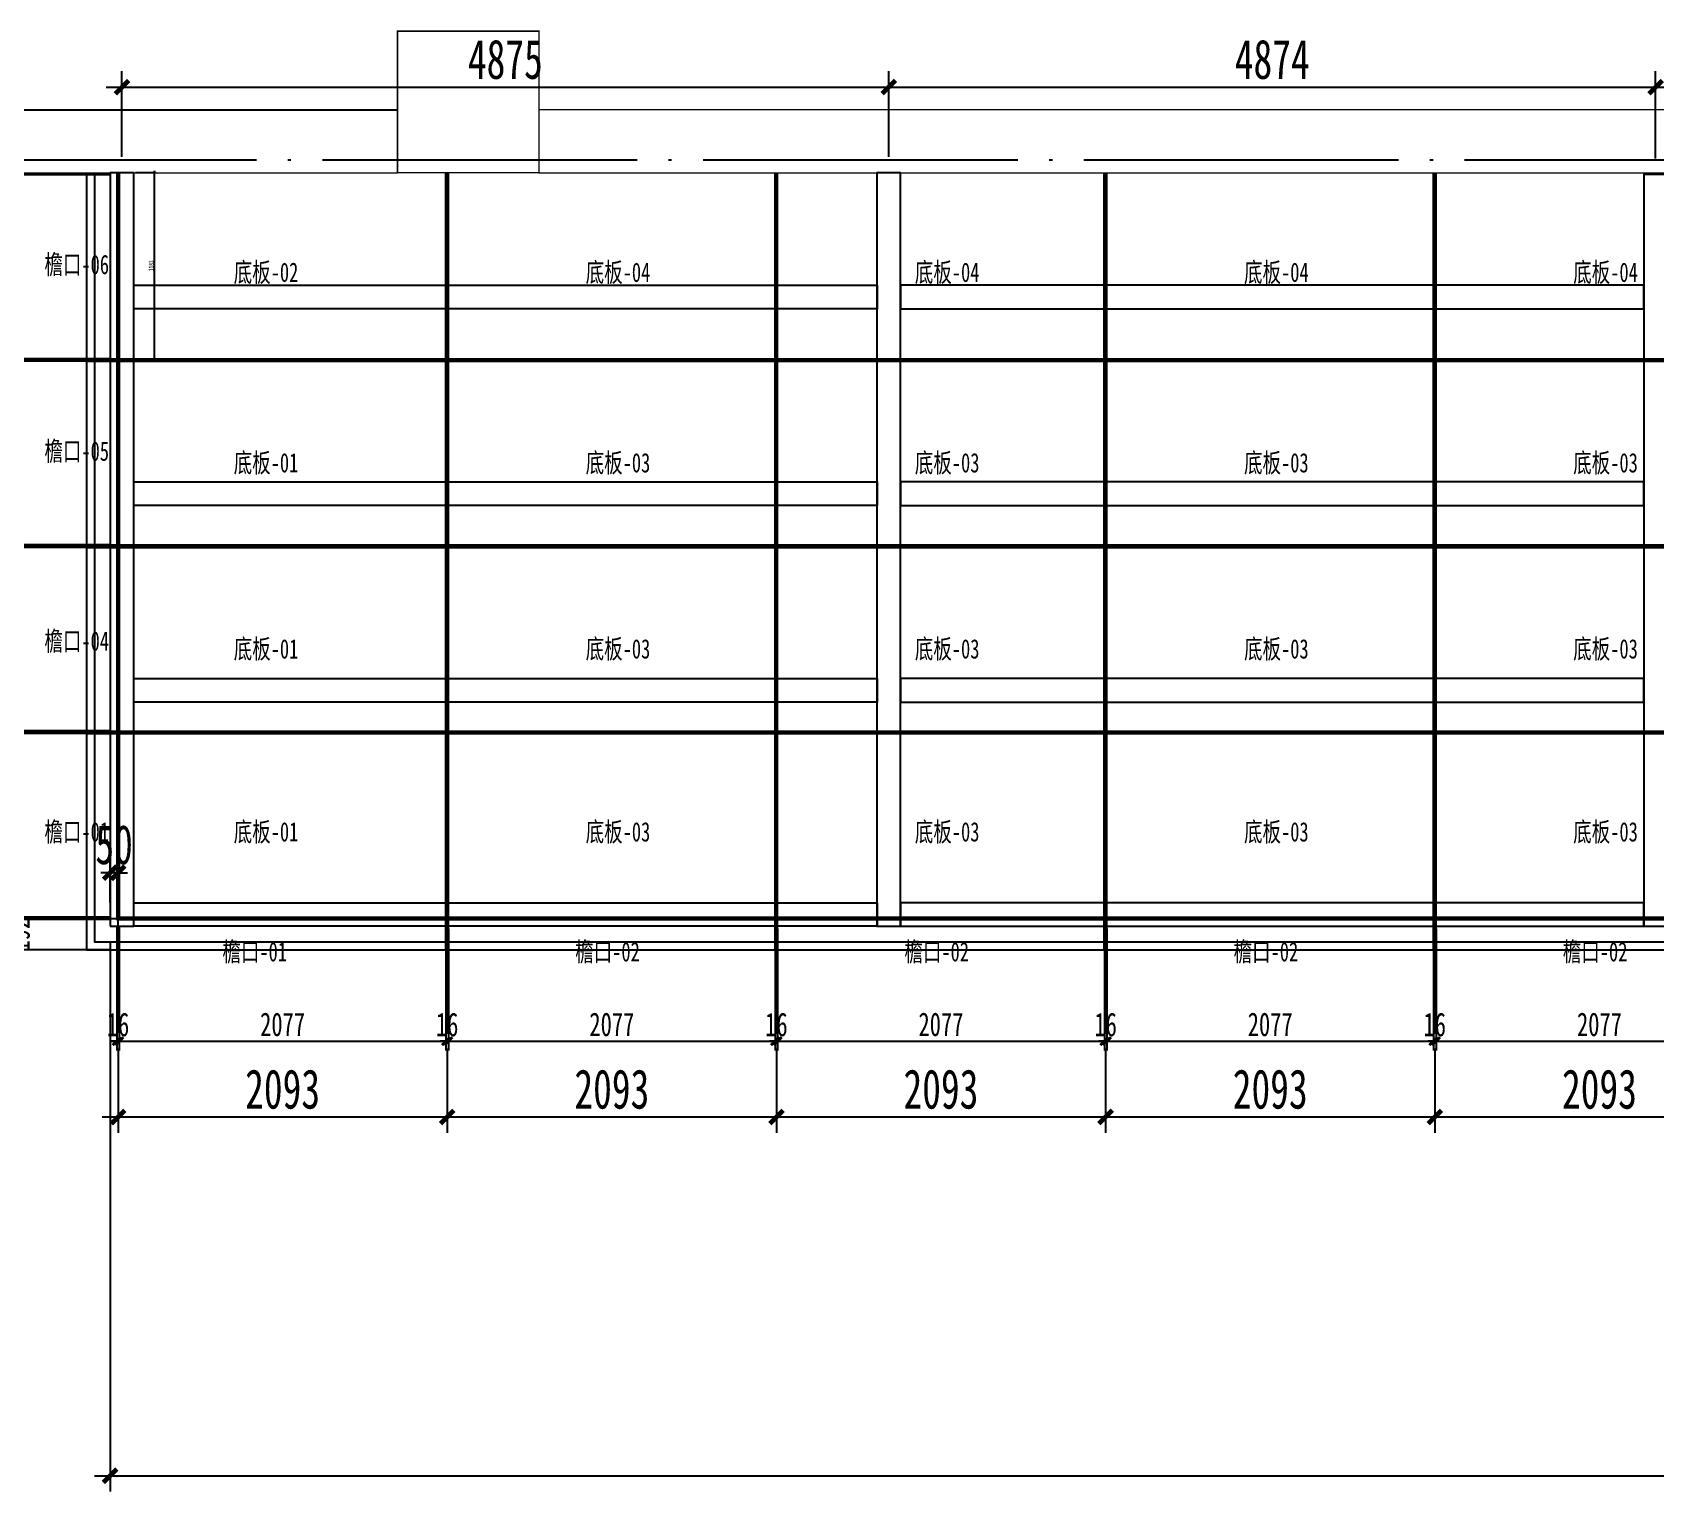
# Model space of a CAD drawing. Header units: millimetres. Extents: x 1519249 to 1604651, y -416196 to -347833.
# Drawn here: x 1528767 to 1539085, y -400094 to -390819 of the extents above; entities that cross this region are included whole.
import ezdxf

# ---------------------------------------------------------------- set-up
doc = ezdxf.new("R2010")
doc.units = ezdxf.units.MM
doc.header["$LTSCALE"] = 1000
doc.header["$MEASUREMENT"] = 0
doc.linetypes.add('DOTE', pattern=[2.42, 2, -0.2, 0.02, -0.2])
doc.layers.get('Defpoints').update_dxf_attribs({"color": 190})
for name, color, linetype in [('S-beam_con', 4, 'Continuous'), ('S-COLU', 50, 'Continuous'), ('S-grid', 14, 'DOTE')]:
    doc.layers.add(name, color=color, linetype=linetype)
doc.styles.add('MtXpl_', font='simhei.ttf')
doc.styles.add('黑体', font='simhei.ttf', dxfattribs={"width": 0.7})
doc.dimstyles.new('BZ-60', dxfattribs={"dimscale": 60, "dimtxt": 2.5, "dimasz": 0.6, "dimexe": 1, "dimexo": 1, "dimgap": 0.5, "dimtad": 1, "dimdec": 0, "dimdsep": 46, "dimtxsty": '黑体', "dimblk": 'ARCHTICK', "dimcen": 3, "dimdle": 1, "dimclrd": 1, "dimclre": 1, "dimclrt": 2, "dimadec": 1, "dimazin": 0, "dimtfac": 1, "dimtdec": 0, "dimtix": 1, "dimtmove": 2, "dimatfit": 3, "dimldrblk": 'DOTSMALL', "dimfxl": 0, "dimtolj": 1, "dimtzin": 0, "dimarcsym": 0})
doc.dimstyles.new('副本 BZ-6', dxfattribs={"dimscale": 12, "dimtxt": 2.5, "dimasz": 0.5, "dimexe": 1, "dimexo": 1, "dimgap": 0.5, "dimtad": 1, "dimdec": 0, "dimdsep": 46, "dimtxsty": '黑体', "dimblk": 'ARCHTICK', "dimcen": 3, "dimdle": 1, "dimclrd": 1, "dimclre": 1, "dimclrt": 2, "dimadec": 1, "dimazin": 0, "dimtfac": 1, "dimtdec": 0, "dimtix": 1, "dimtmove": 2, "dimatfit": 3, "dimldrblk": 'DOTSMALL', "dimfxl": 0, "dimtolj": 1, "dimtzin": 0, "dimarcsym": 0})
doc.dimstyles.new('副本 BZ-60', dxfattribs={"dimscale": 100, "dimtxt": 2.5, "dimasz": 0.6, "dimexe": 1, "dimexo": 1, "dimgap": 0.5, "dimtad": 1, "dimdec": 0, "dimdsep": 46, "dimtxsty": '黑体', "dimblk": 'ARCHTICK', "dimcen": 3, "dimdle": 1, "dimclrd": 1, "dimclre": 1, "dimclrt": 2, "dimadec": 1, "dimazin": 0, "dimtfac": 1, "dimtdec": 0, "dimtix": 1, "dimtmove": 2, "dimatfit": 3, "dimldrblk": 'DOTSMALL', "dimfxl": 0, "dimtolj": 1, "dimtzin": 0, "dimarcsym": 0})

# ---------------------------------------------------------------- blocks, each defined once
blk = doc.blocks.new('333444445')
at = {"color": 252, "true_color": 0x939598}
for points in [[(1455675, -363611), (1455825, -363611), (1455825, -358821), (1455675, -358821)], [(1460550, -363611), (1460700, -363611), (1460700, -358821), (1460550, -358821)], [(1465424, -363611), (1465574, -363611), (1465574, -358831), (1465424, -358831)], [(1460551, -359536), (1460551, -359686), (1455825, -359686), (1455825, -359536)], [(1460699, -359536), (1460699, -359686), (1465424, -359686), (1465424, -359536)], [(1460551, -360786), (1460551, -360936), (1455825, -360936), (1455825, -360786)], [(1460699, -360786), (1460699, -360936), (1465424, -360936), (1465424, -360786)], [(1460551, -362036), (1460551, -362186), (1455825, -362186), (1455825, -362036)], [(1460699, -362036), (1460699, -362186), (1465424, -362186), (1465424, -362036)], [(1460551, -363461), (1460551, -363611), (1455825, -363611), (1455825, -363461)], [(1460699, -363461), (1460699, -363611), (1465424, -363611), (1465424, -363461)]]:
    blk.add_lwpolyline(points, close=True, dxfattribs=at)
blk = doc.blocks.new('_ArchTick')
at = {"color": 0, "linetype": 'ByBlock', "const_width": 0.5}
blk.add_lwpolyline([(-0.71, -0.71), (0.71, 0.71)], dxfattribs=at)
blk = doc.blocks.new('*D42')
at = {"color": 1, "lineweight": -2, "transparency": 16777216}
for p, q in [((1529311, -397277), (1529311, -397813)), ((1531403, -397277), (1531403, -397813)), ((1529211, -397713), (1531503, -397713))]:
    blk.add_line(p, q, dxfattribs=at)
at = {"layer": 'Defpoints', "color": 0, "transparency": 16777216}
for p in [(1529311, -397177), (1531403, -397177), (1531403, -397713)]:
    blk.add_point(p, dxfattribs=at)
at = {"color": 1, "lineweight": -2, "transparency": 16777216, "xscale": 60, "yscale": 60, "zscale": 60, "rotation": 180}
blk.add_blockref('_ArchTick', (1529311, -397713), dxfattribs=at)
at = {"color": 1, "lineweight": -2, "transparency": 16777216, "xscale": 60, "yscale": 60, "zscale": 60}
blk.add_blockref('_ArchTick', (1531403, -397713), dxfattribs=at)
at = {"color": 2, "transparency": 16777216, "insert": (1530357, -397537), "char_height": 250, "attachment_point": 5, "style": '黑体'}
blk.add_mtext('\\A1;2093', dxfattribs=at)
blk = doc.blocks.new('_DotSmall')
at = {"color": 0, "linetype": 'ByBlock', "const_width": 0.5}
blk.add_lwpolyline([(-0.0625, 0, 1), (0.0625, 0, 1)], format="xyb", close=True, dxfattribs=at)
blk = doc.blocks.new('*D43')
at = {"color": 1, "lineweight": -2, "transparency": 16777216}
for p, q in [((1531403, -397277), (1531403, -397813)), ((1533496, -397277), (1533496, -397813)), ((1531303, -397713), (1533596, -397713))]:
    blk.add_line(p, q, dxfattribs=at)
at = {"layer": 'Defpoints', "color": 0, "transparency": 16777216}
for p in [(1531403, -397177), (1533496, -397177), (1533496, -397713)]:
    blk.add_point(p, dxfattribs=at)
at = {"color": 1, "lineweight": -2, "transparency": 16777216, "xscale": 60, "yscale": 60, "zscale": 60, "rotation": 180}
blk.add_blockref('_ArchTick', (1531403, -397713), dxfattribs=at)
at = {"color": 1, "lineweight": -2, "transparency": 16777216, "xscale": 60, "yscale": 60, "zscale": 60}
blk.add_blockref('_ArchTick', (1533496, -397713), dxfattribs=at)
at = {"color": 2, "transparency": 16777216, "insert": (1532450, -397537), "char_height": 250, "attachment_point": 5, "style": '黑体'}
blk.add_mtext('\\A1;2093', dxfattribs=at)
blk = doc.blocks.new('*D44')
at = {"color": 1, "lineweight": -2, "transparency": 16777216}
for p, q in [((1533496, -397277), (1533496, -397813)), ((1535589, -397277), (1535589, -397813)), ((1533396, -397713), (1535689, -397713))]:
    blk.add_line(p, q, dxfattribs=at)
at = {"layer": 'Defpoints', "color": 0, "transparency": 16777216}
for p in [(1533496, -397177), (1535589, -397177), (1535589, -397713)]:
    blk.add_point(p, dxfattribs=at)
at = {"color": 1, "lineweight": -2, "transparency": 16777216, "xscale": 60, "yscale": 60, "zscale": 60, "rotation": 180}
blk.add_blockref('_ArchTick', (1533496, -397713), dxfattribs=at)
at = {"color": 1, "lineweight": -2, "transparency": 16777216, "xscale": 60, "yscale": 60, "zscale": 60}
blk.add_blockref('_ArchTick', (1535589, -397713), dxfattribs=at)
at = {"color": 2, "transparency": 16777216, "insert": (1534542, -397537), "char_height": 250, "attachment_point": 5, "style": '黑体'}
blk.add_mtext('\\A1;2093', dxfattribs=at)
blk = doc.blocks.new('*D45')
at = {"color": 1, "lineweight": -2, "transparency": 16777216}
for p, q in [((1535589, -397277), (1535589, -397813)), ((1537681, -397277), (1537681, -397813)), ((1535489, -397713), (1537781, -397713))]:
    blk.add_line(p, q, dxfattribs=at)
at = {"layer": 'Defpoints', "color": 0, "transparency": 16777216}
for p in [(1535589, -397177), (1537681, -397177), (1537681, -397713)]:
    blk.add_point(p, dxfattribs=at)
at = {"color": 1, "lineweight": -2, "transparency": 16777216, "xscale": 60, "yscale": 60, "zscale": 60, "rotation": 180}
blk.add_blockref('_ArchTick', (1535589, -397713), dxfattribs=at)
at = {"color": 1, "lineweight": -2, "transparency": 16777216, "xscale": 60, "yscale": 60, "zscale": 60}
blk.add_blockref('_ArchTick', (1537681, -397713), dxfattribs=at)
at = {"color": 2, "transparency": 16777216, "insert": (1536635, -397537), "char_height": 250, "attachment_point": 5, "style": '黑体'}
blk.add_mtext('\\A1;2093', dxfattribs=at)
blk = doc.blocks.new('*D46')
at = {"color": 1, "lineweight": -2, "transparency": 16777216}
for p, q in [((1537681, -397277), (1537681, -397813)), ((1539774, -397277), (1539774, -397813)), ((1537581, -397713), (1539874, -397713))]:
    blk.add_line(p, q, dxfattribs=at)
at = {"layer": 'Defpoints', "color": 0, "transparency": 16777216}
for p in [(1537681, -397177), (1539774, -397177), (1539774, -397713)]:
    blk.add_point(p, dxfattribs=at)
at = {"color": 1, "lineweight": -2, "transparency": 16777216, "xscale": 60, "yscale": 60, "zscale": 60, "rotation": 180}
blk.add_blockref('_ArchTick', (1537681, -397713), dxfattribs=at)
at = {"color": 1, "lineweight": -2, "transparency": 16777216, "xscale": 60, "yscale": 60, "zscale": 60}
blk.add_blockref('_ArchTick', (1539774, -397713), dxfattribs=at)
at = {"color": 2, "transparency": 16777216, "insert": (1538728, -397537), "char_height": 250, "attachment_point": 5, "style": '黑体'}
blk.add_mtext('\\A1;2093', dxfattribs=at)
blk = doc.blocks.new('*D53')
at = {"color": 1, "lineweight": -2, "transparency": 16777216}
for p, q in [((1528568, -396502), (1528568, -395215)), ((1529259, -395275), (1528508, -395275)), ((1529259, -396442), (1528508, -396442))]:
    blk.add_line(p, q, dxfattribs=at)
at = {"layer": 'Defpoints', "color": 0, "transparency": 16777216}
for p in [(1528568, -395275), (1529319, -395275), (1529319, -396442)]:
    blk.add_point(p, dxfattribs=at)
at = {"color": 1, "lineweight": -2, "transparency": 16777216, "xscale": 36, "yscale": 36, "zscale": 36}
for p, rotation in [((1528568, -395275), 90), ((1528568, -396442), 270)]:
    blk.add_blockref('_ArchTick', p, dxfattribs=dict(at, rotation=rotation))
at = {"color": 2, "transparency": 16777216, "insert": (1528463, -395859), "char_height": 150, "attachment_point": 5, "rotation": 90, "style": '黑体'}
blk.add_mtext('\\A1;1167', dxfattribs=at)
blk = doc.blocks.new('*D54')
at = {"color": 1, "lineweight": -2, "transparency": 16777216}
for p, q in [((1529259, -395259), (1528508, -395259)), ((1528568, -395259), (1528568, -395223)), ((1528568, -395275), (1528568, -395259)), ((1529259, -395275), (1528508, -395275)), ((1528568, -395275), (1528568, -395311))]:
    blk.add_line(p, q, dxfattribs=at)
at = {"layer": 'Defpoints', "color": 0, "transparency": 16777216}
for p in [(1528568, -395259), (1529319, -395259), (1529319, -395275)]:
    blk.add_point(p, dxfattribs=at)
at = {"color": 1, "lineweight": -2, "transparency": 16777216, "xscale": 36, "yscale": 36, "zscale": 36}
for p, rotation in [((1528568, -395259), 270), ((1528568, -395275), 90)]:
    blk.add_blockref('_ArchTick', p, dxfattribs=dict(at, rotation=rotation))
at = {"color": 2, "transparency": 16777216, "insert": (1528463, -395267), "char_height": 150, "attachment_point": 5, "rotation": 90, "style": '黑体'}
blk.add_mtext('\\A1;16', dxfattribs=at)
blk = doc.blocks.new('*D55')
at = {"color": 1, "lineweight": -2, "transparency": 16777216}
for p, q in [((1529259, -394092), (1528508, -394092)), ((1528568, -395319), (1528568, -394032)), ((1529259, -395259), (1528508, -395259))]:
    blk.add_line(p, q, dxfattribs=at)
at = {"layer": 'Defpoints', "color": 0, "transparency": 16777216}
for p in [(1528568, -394092), (1529319, -394092), (1529319, -395259)]:
    blk.add_point(p, dxfattribs=at)
at = {"color": 1, "lineweight": -2, "transparency": 16777216, "xscale": 36, "yscale": 36, "zscale": 36}
for p, rotation in [((1528568, -394092), 90), ((1528568, -395259), 270)]:
    blk.add_blockref('_ArchTick', p, dxfattribs=dict(at, rotation=rotation))
at = {"color": 2, "transparency": 16777216, "insert": (1528463, -394676), "char_height": 150, "attachment_point": 5, "rotation": 90, "style": '黑体'}
blk.add_mtext('\\A1;1167', dxfattribs=at)
blk = doc.blocks.new('*D56')
at = {"color": 1, "lineweight": -2, "transparency": 16777216}
for p, q in [((1529259, -394076), (1528508, -394076)), ((1529259, -394092), (1528508, -394092)), ((1528568, -394076), (1528568, -394040)), ((1528568, -394092), (1528568, -394076)), ((1528568, -394092), (1528568, -394128))]:
    blk.add_line(p, q, dxfattribs=at)
at = {"layer": 'Defpoints', "color": 0, "transparency": 16777216}
for p in [(1528568, -394076), (1529319, -394076), (1529319, -394092)]:
    blk.add_point(p, dxfattribs=at)
at = {"color": 1, "lineweight": -2, "transparency": 16777216, "xscale": 36, "yscale": 36, "zscale": 36}
for p, rotation in [((1528568, -394076), 270), ((1528568, -394092), 90)]:
    blk.add_blockref('_ArchTick', p, dxfattribs=dict(at, rotation=rotation))
at = {"color": 2, "transparency": 16777216, "insert": (1528463, -394084), "char_height": 150, "attachment_point": 5, "rotation": 90, "style": '黑体'}
blk.add_mtext('\\A1;16', dxfattribs=at)
blk = doc.blocks.new('*D57')
at = {"color": 1, "lineweight": -2, "transparency": 16777216}
for p, q in [((1528568, -394136), (1528568, -392849)), ((1529259, -392909), (1528508, -392909)), ((1529259, -394076), (1528508, -394076))]:
    blk.add_line(p, q, dxfattribs=at)
at = {"layer": 'Defpoints', "color": 0, "transparency": 16777216}
for p in [(1528568, -392909), (1529319, -392909), (1529319, -394076)]:
    blk.add_point(p, dxfattribs=at)
at = {"color": 1, "lineweight": -2, "transparency": 16777216, "xscale": 36, "yscale": 36, "zscale": 36}
for p, rotation in [((1528568, -392909), 90), ((1528568, -394076), 270)]:
    blk.add_blockref('_ArchTick', p, dxfattribs=dict(at, rotation=rotation))
at = {"color": 2, "transparency": 16777216, "insert": (1528463, -393493), "char_height": 150, "attachment_point": 5, "rotation": 90, "style": '黑体'}
blk.add_mtext('\\A1;1167', dxfattribs=at)
blk = doc.blocks.new('*D58')
at = {"color": 1, "lineweight": -2, "transparency": 16777216}
for p, q in [((1528568, -392893), (1528568, -392857)), ((1529259, -392893), (1528508, -392893)), ((1529259, -392909), (1528508, -392909)), ((1528568, -392909), (1528568, -392893)), ((1528568, -392909), (1528568, -392945))]:
    blk.add_line(p, q, dxfattribs=at)
at = {"layer": 'Defpoints', "color": 0, "transparency": 16777216}
for p in [(1528568, -392893), (1529319, -392893), (1529319, -392909)]:
    blk.add_point(p, dxfattribs=at)
at = {"color": 1, "lineweight": -2, "transparency": 16777216, "xscale": 36, "yscale": 36, "zscale": 36}
for p, rotation in [((1528568, -392893), 270), ((1528568, -392909), 90)]:
    blk.add_blockref('_ArchTick', p, dxfattribs=dict(at, rotation=rotation))
at = {"color": 2, "transparency": 16777216, "insert": (1528463, -392901), "char_height": 150, "attachment_point": 5, "rotation": 90, "style": '黑体'}
blk.add_mtext('\\A1;16', dxfattribs=at)
blk = doc.blocks.new('*D608')
at = {"color": 1, "lineweight": -2, "transparency": 16777216}
for p, q in [((1529259, -391723), (1528508, -391723)), ((1528568, -392953), (1528568, -391663)), ((1529259, -392893), (1528508, -392893))]:
    blk.add_line(p, q, dxfattribs=at)
at = {"layer": 'Defpoints', "color": 0, "transparency": 16777216}
for p in [(1528568, -391723), (1529319, -391723), (1529319, -392893)]:
    blk.add_point(p, dxfattribs=at)
at = {"color": 1, "lineweight": -2, "transparency": 16777216, "xscale": 36, "yscale": 36, "zscale": 36}
for p, rotation in [((1528568, -391723), 90), ((1528568, -392893), 270)]:
    blk.add_blockref('_ArchTick', p, dxfattribs=dict(at, rotation=rotation))
at = {"color": 2, "transparency": 16777216, "insert": (1528462, -392308), "char_height": 150, "attachment_point": 5, "rotation": 90, "style": '黑体'}
blk.add_mtext('\\A1;1170', dxfattribs=at)
blk = doc.blocks.new('*D60')
at = {"color": 1, "lineweight": -2, "transparency": 16777216}
for p, q in [((1529259, -396442), (1528508, -396442)), ((1529259, -396458), (1528508, -396458)), ((1528568, -396442), (1528568, -396406)), ((1528568, -396442), (1528568, -396458)), ((1528568, -396458), (1528568, -396494))]:
    blk.add_line(p, q, dxfattribs=at)
at = {"layer": 'Defpoints', "color": 0, "transparency": 16777216}
for p in [(1528568, -396458), (1529319, -396442), (1529319, -396458)]:
    blk.add_point(p, dxfattribs=at)
at = {"color": 1, "lineweight": -2, "transparency": 16777216, "xscale": 36, "yscale": 36, "zscale": 36}
for p, rotation in [((1528568, -396442), 270), ((1528568, -396458), 90)]:
    blk.add_blockref('_ArchTick', p, dxfattribs=dict(at, rotation=rotation))
at = {"color": 2, "transparency": 16777216, "insert": (1528463, -396450), "char_height": 150, "attachment_point": 5, "rotation": 90, "style": '黑体'}
blk.add_mtext('\\A1;16', dxfattribs=at)
blk = doc.blocks.new('*D61')
at = {"color": 1, "lineweight": -2, "transparency": 16777216}
for p, q in [((1528568, -396398), (1528568, -396710)), ((1529259, -396458), (1528508, -396458)), ((1529259, -396650), (1528508, -396650))]:
    blk.add_line(p, q, dxfattribs=at)
at = {"layer": 'Defpoints', "color": 0, "transparency": 16777216}
for p in [(1529319, -396458), (1528568, -396650), (1529319, -396650)]:
    blk.add_point(p, dxfattribs=at)
at = {"color": 1, "lineweight": -2, "transparency": 16777216, "xscale": 36, "yscale": 36, "zscale": 36}
for p, rotation in [((1528568, -396458), 90), ((1528568, -396650), 270)]:
    blk.add_blockref('_ArchTick', p, dxfattribs=dict(at, rotation=rotation))
at = {"color": 2, "transparency": 16777216, "insert": (1528676, -396554), "char_height": 150, "attachment_point": 5, "rotation": 90, "style": '黑体'}
blk.add_mtext('\\A1;192', dxfattribs=at)
blk = doc.blocks.new('*D62')
at = {"color": 1, "lineweight": -2, "transparency": 16777216}
for p, q in [((1529303, -396502), (1529303, -397291)), ((1529319, -396502), (1529319, -397291)), ((1529303, -397231), (1529267, -397231)), ((1529319, -397231), (1529303, -397231)), ((1529319, -397231), (1529355, -397231))]:
    blk.add_line(p, q, dxfattribs=at)
at = {"layer": 'Defpoints', "color": 0, "transparency": 16777216}
for p in [(1529303, -396442), (1529319, -396442), (1529303, -397231)]:
    blk.add_point(p, dxfattribs=at)
at = {"color": 1, "lineweight": -2, "transparency": 16777216, "xscale": 36, "yscale": 36, "zscale": 36}
blk.add_blockref('_ArchTick', (1529303, -397231), dxfattribs=at)
at = {"color": 1, "lineweight": -2, "transparency": 16777216, "xscale": 36, "yscale": 36, "zscale": 36, "rotation": 180}
blk.add_blockref('_ArchTick', (1529319, -397231), dxfattribs=at)
at = {"color": 2, "transparency": 16777216, "insert": (1529311, -397126), "char_height": 150, "attachment_point": 5, "style": '黑体'}
blk.add_mtext('\\A1;16', dxfattribs=at)
blk = doc.blocks.new('*D63')
at = {"color": 1, "lineweight": -2, "transparency": 16777216}
for p, q in [((1529319, -396518), (1529319, -397291)), ((1531395, -396518), (1531395, -397291)), ((1529259, -397231), (1531455, -397231))]:
    blk.add_line(p, q, dxfattribs=at)
at = {"layer": 'Defpoints', "color": 0, "transparency": 16777216}
for p in [(1529319, -396458), (1531395, -396458), (1531395, -397231)]:
    blk.add_point(p, dxfattribs=at)
at = {"color": 1, "lineweight": -2, "transparency": 16777216, "xscale": 36, "yscale": 36, "zscale": 36, "rotation": 180}
blk.add_blockref('_ArchTick', (1529319, -397231), dxfattribs=at)
at = {"color": 1, "lineweight": -2, "transparency": 16777216, "xscale": 36, "yscale": 36, "zscale": 36}
blk.add_blockref('_ArchTick', (1531395, -397231), dxfattribs=at)
at = {"color": 2, "transparency": 16777216, "insert": (1530357, -397125), "char_height": 150, "attachment_point": 5, "style": '黑体'}
blk.add_mtext('\\A1;2077', dxfattribs=at)
blk = doc.blocks.new('*D64')
at = {"color": 1, "lineweight": -2, "transparency": 16777216}
for p, q in [((1531395, -396518), (1531395, -397291)), ((1531411, -396518), (1531411, -397291)), ((1531395, -397231), (1531359, -397231)), ((1531395, -397231), (1531411, -397231)), ((1531411, -397231), (1531447, -397231))]:
    blk.add_line(p, q, dxfattribs=at)
at = {"layer": 'Defpoints', "color": 0, "transparency": 16777216}
for p in [(1531395, -396458), (1531411, -396458), (1531411, -397231)]:
    blk.add_point(p, dxfattribs=at)
at = {"color": 1, "lineweight": -2, "transparency": 16777216, "xscale": 36, "yscale": 36, "zscale": 36}
blk.add_blockref('_ArchTick', (1531395, -397231), dxfattribs=at)
at = {"color": 1, "lineweight": -2, "transparency": 16777216, "xscale": 36, "yscale": 36, "zscale": 36, "rotation": 180}
blk.add_blockref('_ArchTick', (1531411, -397231), dxfattribs=at)
at = {"color": 2, "transparency": 16777216, "insert": (1531403, -397126), "char_height": 150, "attachment_point": 5, "style": '黑体'}
blk.add_mtext('\\A1;16', dxfattribs=at)
blk = doc.blocks.new('*D65')
at = {"color": 1, "lineweight": -2, "transparency": 16777216}
for p, q in [((1531411, -396518), (1531411, -397291)), ((1533488, -396518), (1533488, -397291)), ((1531351, -397231), (1533548, -397231))]:
    blk.add_line(p, q, dxfattribs=at)
at = {"layer": 'Defpoints', "color": 0, "transparency": 16777216}
for p in [(1531411, -396458), (1533488, -396458), (1533488, -397231)]:
    blk.add_point(p, dxfattribs=at)
at = {"color": 1, "lineweight": -2, "transparency": 16777216, "xscale": 36, "yscale": 36, "zscale": 36, "rotation": 180}
blk.add_blockref('_ArchTick', (1531411, -397231), dxfattribs=at)
at = {"color": 1, "lineweight": -2, "transparency": 16777216, "xscale": 36, "yscale": 36, "zscale": 36}
blk.add_blockref('_ArchTick', (1533488, -397231), dxfattribs=at)
at = {"color": 2, "transparency": 16777216, "insert": (1532450, -397125), "char_height": 150, "attachment_point": 5, "style": '黑体'}
blk.add_mtext('\\A1;2077', dxfattribs=at)
blk = doc.blocks.new('*D66')
at = {"color": 1, "lineweight": -2, "transparency": 16777216}
for p, q in [((1533488, -396518), (1533488, -397291)), ((1533504, -396518), (1533504, -397291)), ((1533488, -397231), (1533452, -397231)), ((1533488, -397231), (1533504, -397231)), ((1533504, -397231), (1533540, -397231))]:
    blk.add_line(p, q, dxfattribs=at)
at = {"layer": 'Defpoints', "color": 0, "transparency": 16777216}
for p in [(1533488, -396458), (1533504, -396458), (1533504, -397231)]:
    blk.add_point(p, dxfattribs=at)
at = {"color": 1, "lineweight": -2, "transparency": 16777216, "xscale": 36, "yscale": 36, "zscale": 36}
blk.add_blockref('_ArchTick', (1533488, -397231), dxfattribs=at)
at = {"color": 1, "lineweight": -2, "transparency": 16777216, "xscale": 36, "yscale": 36, "zscale": 36, "rotation": 180}
blk.add_blockref('_ArchTick', (1533504, -397231), dxfattribs=at)
at = {"color": 2, "transparency": 16777216, "insert": (1533496, -397126), "char_height": 150, "attachment_point": 5, "style": '黑体'}
blk.add_mtext('\\A1;16', dxfattribs=at)
blk = doc.blocks.new('*D67')
at = {"color": 1, "lineweight": -2, "transparency": 16777216}
for p, q in [((1533504, -396518), (1533504, -397291)), ((1535581, -396518), (1535581, -397291)), ((1533444, -397231), (1535641, -397231))]:
    blk.add_line(p, q, dxfattribs=at)
at = {"layer": 'Defpoints', "color": 0, "transparency": 16777216}
for p in [(1533504, -396458), (1535581, -396458), (1535581, -397231)]:
    blk.add_point(p, dxfattribs=at)
at = {"color": 1, "lineweight": -2, "transparency": 16777216, "xscale": 36, "yscale": 36, "zscale": 36, "rotation": 180}
blk.add_blockref('_ArchTick', (1533504, -397231), dxfattribs=at)
at = {"color": 1, "lineweight": -2, "transparency": 16777216, "xscale": 36, "yscale": 36, "zscale": 36}
blk.add_blockref('_ArchTick', (1535581, -397231), dxfattribs=at)
at = {"color": 2, "transparency": 16777216, "insert": (1534542, -397125), "char_height": 150, "attachment_point": 5, "style": '黑体'}
blk.add_mtext('\\A1;2077', dxfattribs=at)
blk = doc.blocks.new('*D68')
at = {"color": 1, "lineweight": -2, "transparency": 16777216}
for p, q in [((1535581, -396518), (1535581, -397291)), ((1535597, -396518), (1535597, -397291)), ((1535581, -397231), (1535545, -397231)), ((1535581, -397231), (1535597, -397231)), ((1535597, -397231), (1535633, -397231))]:
    blk.add_line(p, q, dxfattribs=at)
at = {"layer": 'Defpoints', "color": 0, "transparency": 16777216}
for p in [(1535581, -396458), (1535597, -396458), (1535597, -397231)]:
    blk.add_point(p, dxfattribs=at)
at = {"color": 1, "lineweight": -2, "transparency": 16777216, "xscale": 36, "yscale": 36, "zscale": 36}
blk.add_blockref('_ArchTick', (1535581, -397231), dxfattribs=at)
at = {"color": 1, "lineweight": -2, "transparency": 16777216, "xscale": 36, "yscale": 36, "zscale": 36, "rotation": 180}
blk.add_blockref('_ArchTick', (1535597, -397231), dxfattribs=at)
at = {"color": 2, "transparency": 16777216, "insert": (1535589, -397126), "char_height": 150, "attachment_point": 5, "style": '黑体'}
blk.add_mtext('\\A1;16', dxfattribs=at)
blk = doc.blocks.new('*D69')
at = {"color": 1, "lineweight": -2, "transparency": 16777216}
for p, q in [((1535597, -396518), (1535597, -397291)), ((1537673, -396518), (1537673, -397291)), ((1535537, -397231), (1537733, -397231))]:
    blk.add_line(p, q, dxfattribs=at)
at = {"layer": 'Defpoints', "color": 0, "transparency": 16777216}
for p in [(1535597, -396458), (1537673, -396458), (1537673, -397231)]:
    blk.add_point(p, dxfattribs=at)
at = {"color": 1, "lineweight": -2, "transparency": 16777216, "xscale": 36, "yscale": 36, "zscale": 36, "rotation": 180}
blk.add_blockref('_ArchTick', (1535597, -397231), dxfattribs=at)
at = {"color": 1, "lineweight": -2, "transparency": 16777216, "xscale": 36, "yscale": 36, "zscale": 36}
blk.add_blockref('_ArchTick', (1537673, -397231), dxfattribs=at)
at = {"color": 2, "transparency": 16777216, "insert": (1536635, -397125), "char_height": 150, "attachment_point": 5, "style": '黑体'}
blk.add_mtext('\\A1;2077', dxfattribs=at)
blk = doc.blocks.new('*D70')
at = {"color": 1, "lineweight": -2, "transparency": 16777216}
for p, q in [((1537673, -396518), (1537673, -397291)), ((1537689, -396518), (1537689, -397291)), ((1537673, -397231), (1537637, -397231)), ((1537673, -397231), (1537689, -397231)), ((1537689, -397231), (1537725, -397231))]:
    blk.add_line(p, q, dxfattribs=at)
at = {"layer": 'Defpoints', "color": 0, "transparency": 16777216}
for p in [(1537673, -396458), (1537689, -396458), (1537689, -397231)]:
    blk.add_point(p, dxfattribs=at)
at = {"color": 1, "lineweight": -2, "transparency": 16777216, "xscale": 36, "yscale": 36, "zscale": 36}
blk.add_blockref('_ArchTick', (1537673, -397231), dxfattribs=at)
at = {"color": 1, "lineweight": -2, "transparency": 16777216, "xscale": 36, "yscale": 36, "zscale": 36, "rotation": 180}
blk.add_blockref('_ArchTick', (1537689, -397231), dxfattribs=at)
at = {"color": 2, "transparency": 16777216, "insert": (1537681, -397126), "char_height": 150, "attachment_point": 5, "style": '黑体'}
blk.add_mtext('\\A1;16', dxfattribs=at)
blk = doc.blocks.new('*D71')
at = {"color": 1, "lineweight": -2, "transparency": 16777216}
for p, q in [((1537689, -396518), (1537689, -397291)), ((1539766, -396518), (1539766, -397291)), ((1537629, -397231), (1539826, -397231))]:
    blk.add_line(p, q, dxfattribs=at)
at = {"layer": 'Defpoints', "color": 0, "transparency": 16777216}
for p in [(1537689, -396458), (1539766, -396458), (1539766, -397231)]:
    blk.add_point(p, dxfattribs=at)
at = {"color": 1, "lineweight": -2, "transparency": 16777216, "xscale": 36, "yscale": 36, "zscale": 36, "rotation": 180}
blk.add_blockref('_ArchTick', (1537689, -397231), dxfattribs=at)
at = {"color": 1, "lineweight": -2, "transparency": 16777216, "xscale": 36, "yscale": 36, "zscale": 36}
blk.add_blockref('_ArchTick', (1539766, -397231), dxfattribs=at)
at = {"color": 2, "transparency": 16777216, "insert": (1538728, -397125), "char_height": 150, "attachment_point": 5, "style": '黑体'}
blk.add_mtext('\\A1;2077', dxfattribs=at)
blk = doc.blocks.new('*D96')
at = {"color": 1, "lineweight": -2, "transparency": 16777216}
for p, q in [((1529336, -391610), (1529336, -391066)), ((1534211, -391610), (1534211, -391066)), ((1529236, -391166), (1534311, -391166))]:
    blk.add_line(p, q, dxfattribs=at)
at = {"layer": 'Defpoints', "color": 0, "transparency": 16777216}
for p in [(1534211, -391166), (1529336, -391710), (1534211, -391710)]:
    blk.add_point(p, dxfattribs=at)
at = {"color": 1, "lineweight": -2, "transparency": 16777216, "xscale": 60, "yscale": 60, "zscale": 60, "rotation": 180}
blk.add_blockref('_ArchTick', (1529336, -391166), dxfattribs=at)
at = {"color": 1, "lineweight": -2, "transparency": 16777216, "xscale": 60, "yscale": 60, "zscale": 60}
blk.add_blockref('_ArchTick', (1534211, -391166), dxfattribs=at)
at = {"color": 2, "transparency": 16777216, "insert": (1531773, -390991), "char_height": 250, "attachment_point": 5, "style": '黑体'}
blk.add_mtext('\\A1;4875', dxfattribs=at)
blk = doc.blocks.new('*D97')
at = {"color": 1, "lineweight": -2, "transparency": 16777216}
for p, q in [((1534211, -391610), (1534211, -391066)), ((1539085, -391621), (1539085, -391066)), ((1534111, -391166), (1539185, -391166))]:
    blk.add_line(p, q, dxfattribs=at)
at = {"layer": 'Defpoints', "color": 0, "transparency": 16777216}
for p in [(1539085, -391166), (1534211, -391710), (1539085, -391721)]:
    blk.add_point(p, dxfattribs=at)
at = {"color": 1, "lineweight": -2, "transparency": 16777216, "xscale": 60, "yscale": 60, "zscale": 60, "rotation": 180}
blk.add_blockref('_ArchTick', (1534211, -391166), dxfattribs=at)
at = {"color": 1, "lineweight": -2, "transparency": 16777216, "xscale": 60, "yscale": 60, "zscale": 60}
blk.add_blockref('_ArchTick', (1539085, -391166), dxfattribs=at)
at = {"color": 2, "transparency": 16777216, "insert": (1536648, -390991), "char_height": 250, "attachment_point": 5, "style": '黑体'}
blk.add_mtext('\\A1;4874', dxfattribs=at)
blk = doc.blocks.new('*D98')
at = {"color": 1, "lineweight": -2, "transparency": 16777216}
for p, q in [((1539085, -391621), (1539085, -391066)), ((1543959, -391610), (1543959, -391066)), ((1538985, -391166), (1544059, -391166))]:
    blk.add_line(p, q, dxfattribs=at)
at = {"layer": 'Defpoints', "color": 0, "transparency": 16777216}
for p in [(1543959, -391166), (1539085, -391721), (1543959, -391710)]:
    blk.add_point(p, dxfattribs=at)
at = {"color": 1, "lineweight": -2, "transparency": 16777216, "xscale": 60, "yscale": 60, "zscale": 60, "rotation": 180}
blk.add_blockref('_ArchTick', (1539085, -391166), dxfattribs=at)
at = {"color": 1, "lineweight": -2, "transparency": 16777216, "xscale": 60, "yscale": 60, "zscale": 60}
blk.add_blockref('_ArchTick', (1543959, -391166), dxfattribs=at)
at = {"color": 2, "transparency": 16777216, "insert": (1541522, -390991), "char_height": 250, "attachment_point": 5, "style": '黑体'}
blk.add_mtext('\\A1;4875', dxfattribs=at)
blk = doc.blocks.new('*D103')
at = {"color": 1, "lineweight": -2, "transparency": 16777216}
for p, q in [((1529261, -396350), (1529261, -396060)), ((1529311, -396350), (1529311, -396060)), ((1529261, -396160), (1529201, -396160)), ((1529311, -396160), (1529261, -396160)), ((1529311, -396160), (1529371, -396160))]:
    blk.add_line(p, q, dxfattribs=at)
at = {"layer": 'Defpoints', "color": 0, "transparency": 16777216}
for p in [(1529261, -396160), (1529261, -396450), (1529311, -396450)]:
    blk.add_point(p, dxfattribs=at)
at = {"color": 1, "lineweight": -2, "transparency": 16777216, "xscale": 60, "yscale": 60, "zscale": 60}
blk.add_blockref('_ArchTick', (1529261, -396160), dxfattribs=at)
at = {"color": 1, "lineweight": -2, "transparency": 16777216, "xscale": 60, "yscale": 60, "zscale": 60, "rotation": 180}
blk.add_blockref('_ArchTick', (1529311, -396160), dxfattribs=at)
at = {"color": 2, "transparency": 16777216, "insert": (1529286, -395983), "char_height": 250, "attachment_point": 5, "style": '黑体'}
blk.add_mtext('\\A1;50', dxfattribs=at)
blk = doc.blocks.new('*D171')
at = {"color": 1, "lineweight": -2, "transparency": 16777216}
for p, q in [((1529261, -396600), (1529261, -400094)), ((1558658, -396600), (1558658, -400094)), ((1529161, -399994), (1558758, -399994))]:
    blk.add_line(p, q, dxfattribs=at)
at = {"layer": 'Defpoints', "color": 0, "transparency": 16777216}
for p in [(1529261, -396500), (1558658, -396500), (1558658, -399994)]:
    blk.add_point(p, dxfattribs=at)
at = {"color": 1, "lineweight": -2, "transparency": 16777216, "xscale": 60, "yscale": 60, "zscale": 60, "rotation": 180}
blk.add_blockref('_ArchTick', (1529261, -399994), dxfattribs=at)
at = {"color": 1, "lineweight": -2, "transparency": 16777216, "xscale": 60, "yscale": 60, "zscale": 60}
blk.add_blockref('_ArchTick', (1558658, -399994), dxfattribs=at)
at = {"color": 2, "transparency": 16777216, "insert": (1543959, -399819), "char_height": 250, "attachment_point": 5, "style": '黑体'}
blk.add_mtext('\\A1;29397', dxfattribs=at)
blk = doc.blocks.new('*D489')
at = {"color": 1, "lineweight": -2, "transparency": 16777216}
for p, q in [((1527844, -395263), (1527844, -396662)), ((1529099, -395275), (1527832, -395275)), ((1529099, -396650), (1527832, -396650))]:
    blk.add_line(p, q, dxfattribs=at)
at = {"layer": 'Defpoints', "color": 0, "transparency": 16777216}
for p in [(1529111, -395275), (1527844, -396650), (1529111, -396650)]:
    blk.add_point(p, dxfattribs=at)
at = {"color": 1, "lineweight": -2, "transparency": 16777216, "xscale": 6, "yscale": 6, "zscale": 6}
for p, rotation in [((1527844, -395275), 90), ((1527844, -396650), 270)]:
    blk.add_blockref('_ArchTick', p, dxfattribs=dict(at, rotation=rotation))
at = {"color": 2, "transparency": 16777216, "insert": (1527823, -395963), "char_height": 30, "attachment_point": 5, "rotation": 90, "style": '黑体'}
blk.add_mtext('\\A1;1375', dxfattribs=at)
blk = doc.blocks.new('*D540')
at = {"color": 1, "lineweight": -2, "transparency": 16777216}
for p, q in [((1529423, -391710), (1529554, -391710)), ((1529542, -392905), (1529542, -391698)), ((1529423, -392893), (1529554, -392893))]:
    blk.add_line(p, q, dxfattribs=at)
at = {"layer": 'Defpoints', "color": 0, "transparency": 16777216}
for p in [(1529411, -391710), (1529542, -391710), (1529411, -392893)]:
    blk.add_point(p, dxfattribs=at)
at = {"color": 1, "lineweight": -2, "transparency": 16777216, "xscale": 6, "yscale": 6, "zscale": 6}
for p, rotation in [((1529542, -391710), 90), ((1529542, -392893), 270)]:
    blk.add_blockref('_ArchTick', p, dxfattribs=dict(at, rotation=rotation))
at = {"color": 2, "transparency": 16777216, "insert": (1529521, -392302), "char_height": 30, "attachment_point": 5, "rotation": 90, "style": '黑体'}
blk.add_mtext('\\A1;1183', dxfattribs=at)

msp = doc.modelspace()

# ---------------------------------------------------------------- linework, layer by layer
at = {"color": 6}
for p, q in [((1529310.7, -391710.4), (1529310.7, -397177.1)), ((1527927, -392901.4), (1559332.8, -392901.4)), ((1527927, -394084.4), (1559332.8, -394084.4)), ((1527927, -395267.4), (1559332.8, -395267.4)), ((1527927, -396450.4), (1559332.8, -396450.4))]:
    msp.add_line(p, q, dxfattribs=at)
msp.add_line((1531395.4, -392927.4), (1531395.4, -392727.4))
at = {"color": 3}
for p, q in [((1529110.7, -392893.4), (1558807.6, -392893.4)), ((1529110.7, -392909.4), (1558807.6, -392909.4)), ((1529110.7, -394076.4), (1558807.6, -394076.4)), ((1529110.7, -394092.4), (1558807.6, -394092.4)), ((1529110.7, -395259.4), (1558807.6, -395259.4)), ((1529110.7, -395275.4), (1558807.6, -395275.4))]:
    msp.add_line(p, q, dxfattribs=at)
for points in [[(1529110.7, -391710.4), (1529110.7, -396650.4), (1558807.6, -396650.4), (1558807.6, -391710.4)], [(1529302.7, -391710.4), (1529302.7, -396458.4), (1558615.6, -396458.4), (1558615.6, -391710.4)], [(1529318.7, -391710.4), (1529318.7, -396442.4), (1558599.6, -396442.4), (1558599.6, -391710.4)], [(1531395.4, -396650.4), (1531395.4, -391710.4)], [(1531411.4, -396650.4), (1531411.4, -391710.4)], [(1533488, -396650.4), (1533488, -391710.4)], [(1533504, -396650.4), (1533504, -391710.4)], [(1535580.6, -396650.4), (1535580.6, -391710.4)], [(1535596.6, -396650.4), (1535596.6, -391710.4)], [(1537673.3, -396650.4), (1537673.3, -391710.4)], [(1537689.3, -396650.4), (1537689.3, -391710.4)]]:
    msp.add_lwpolyline(points, dxfattribs=at)
at = {"color": 114, "true_color": 0x139b48}
msp.add_lwpolyline([(1529160.7, -391710.4), (1529160.7, -396600.4), (1558757.6, -396600.4), (1558757.6, -391710.4)], dxfattribs=at)
at = {"color": 6}
for points in [[(1531403.4, -397177.1), (1531403.4, -391710.4)], [(1533496, -397177.1), (1533496, -391710.4)], [(1535588.6, -397177.1), (1535588.6, -391710.4)], [(1537681.3, -397177.1), (1537681.3, -391710.4)]]:
    msp.add_lwpolyline(points, dxfattribs=at)
for p in [(1531403.4, -397177.1), (1533496, -397177.1), (1535588.6, -397177.1), (1537681.3, -397177.1)]:
    msp.add_point(p)
at = {"layer": 'S-beam_con'}
msp.add_line((1527186.3, -391310.4), (1531086.8, -391310.4), dxfattribs=at)
at = {"layer": 'S-beam_con', "lineweight": 18}
for p, q in [((1541536.8, -391310.4), (1531986.8, -391310.4)), ((1524956.8, -391710.4), (1531086.8, -391710.4)), ((1531986.8, -391710.4), (1541536.8, -391710.4))]:
    msp.add_line(p, q, dxfattribs=at)
at = {"layer": 'S-COLU', "lineweight": 35, "const_width": 10}
msp.add_lwpolyline([(1531086.8, -390810.4), (1531086.8, -391710.4), (1531986.8, -391710.4), (1531986.8, -390810.4)], close=True, dxfattribs=at)
at = {"layer": 'S-grid'}
msp.add_line((1566490.1, -391630.4), (1522036.8, -391630.4), dxfattribs=at)

# ---------------------------------------------------------------- block references
msp.add_blockref('333444445', (73585.3, -32889.8))

# ---------------------------------------------------------------- texts
at = {"color": 7, "style": 'MtXpl_', "width": 0.7}
for s, p in [('檐口-06', (1528842.8, -392355.3)), ('底板-04', (1532283.4, -392404.7)), ('底板-04', (1534376, -392404.7)), ('底板-04', (1536468.6, -392404.7)), ('底板-04', (1538561.3, -392404.7))]:
    msp.add_text(s, height=123.08, dxfattribs=at).set_placement(p)
at = {"color": 4, "style": 'MtXpl_', "width": 0.7}
for s, p in [('底板-02', (1530046.1, -392404.7)), ('檐口-05', (1528842.8, -393541.9))]:
    msp.add_text(s, height=123.08, dxfattribs=at).set_placement(p)
at = {"color": 6, "style": 'MtXpl_', "width": 0.7}
for p in [(1530046.1, -393615.7), (1530046.1, -394798.7), (1530046.1, -395961.7)]:
    msp.add_text('底板-01', height=123.08, dxfattribs=at).set_placement(p)
at = {"color": 1, "style": 'MtXpl_', "width": 0.7}
for p in [(1532283.4, -393615.7), (1534376, -393615.7), (1536468.6, -393615.7), (1538561.3, -393615.7), (1532283.4, -394798.7), (1534376, -394798.7), (1536468.6, -394798.7), (1538561.3, -394798.7), (1532283.4, -395961.7), (1534376, -395961.7), (1536468.6, -395961.7), (1538561.3, -395961.7)]:
    msp.add_text('底板-03', height=123.08, dxfattribs=at).set_placement(p)
at = {"color": 30, "true_color": 0xf26722, "style": 'MtXpl_', "width": 0.7}
msp.add_text('檐口-04', height=123.08, dxfattribs=at).set_placement((1528842.8, -394749.3))
at = {"color": 5, "style": 'MtXpl_', "width": 0.7}
for p in [(1528842.8, -395961.7), (1529974.1, -396724)]:
    msp.add_text('檐口-01', height=123.08, dxfattribs=at).set_placement(p)
at = {"color": 8, "style": 'MtXpl_', "width": 0.7}
for p in [(1532216.9, -396724), (1534309.5, -396724), (1536402.2, -396724), (1538494.8, -396724)]:
    msp.add_text('檐口-02', height=123.08, dxfattribs=at).set_placement(p)

# ---------------------------------------------------------------- dimensions: what is measured, and where the dimension line sits
for p1, p2, distance, dimstyle, picture, middle in [((1529335.7, -391710.4), (1534210.6, -391710.4), 543.9, '副本 BZ-60', '*D96', (1531773.2, -390991.5)), ((1529318.7, -396442.4), (1529318.7, -395275.4), 751.1, 'BZ-60', '*D53', (1528462.6, -395858.9)), ((1529310.7, -396450.4), (1529260.7, -396450.4), -290.7, '副本 BZ-60', '*D103', (1529285.7, -395983.3)), ((1529318.7, -396442.4), (1529318.7, -396458.4), -751.1, 'BZ-60', '*D60', (1528462.6, -396450.4)), ((1529260.7, -396500.4), (1558657.6, -396500.4), -3493.6, '副本 BZ-60', '*D171', (1543959.2, -399819)), ((1529318.7, -396442.4), (1529302.7, -396442.4), 788.9, 'BZ-60', '*D62', (1529310.7, -397126.2)), ((1529318.7, -396458.4), (1531395.4, -396458.4), -772.9, 'BZ-60', '*D63', (1530357, -397125.4)), ((1529310.7, -397177.1), (1531403.4, -397177.1), -536.2, '副本 BZ-60', '*D42', (1530357, -397536.9))]:
    dim = msp.add_aligned_dim(p1=p1, p2=p2, distance=distance, dimstyle=dimstyle)
    dim.commit()
    dim.dimension.update_dxf_attribs({"geometry": picture, "text_midpoint": middle})
for base, p1, p2, angle, dimstyle, picture, middle in [((1539084.5, -391166.5), (1534210.6, -391710.4), (1539084.5, -391720.7), 180, '副本 BZ-60', '*D97', (1536647.6, -390991.5)), ((1543959.2, -391166.5), (1539084.5, -391720.7), (1543959.2, -391710.4), 180, '副本 BZ-60', '*D98', (1541521.8, -390991.5)), ((1528567.6, -391723.4), (1529318.7, -392893.4), (1529318.7, -391723.4), 270, 'BZ-60', '*D608', (1528461.8, -392308.4)), ((1528567.6, -392893.4), (1529318.7, -392909.4), (1529318.7, -392893.4), 270, 'BZ-60', '*D58', (1528462.6, -392901.4)), ((1528567.6, -392909.4), (1529318.7, -394076.4), (1529318.7, -392909.4), 270, 'BZ-60', '*D57', (1528462.6, -393492.9)), ((1528567.6, -394076.4), (1529318.7, -394092.4), (1529318.7, -394076.4), 270, 'BZ-60', '*D56', (1528462.6, -394084.4)), ((1528567.6, -394092.4), (1529318.7, -395259.4), (1529318.7, -394092.4), 270, 'BZ-60', '*D55', (1528462.6, -394675.9)), ((1528567.6, -395259.4), (1529318.7, -395275.4), (1529318.7, -395259.4), 270, 'BZ-60', '*D54', (1528462.6, -395267.4)), ((1531411.4, -397231.2), (1531395.4, -396458.4), (1531411.4, -396458.4), 180, 'BZ-60', '*D64', (1531403.4, -397126.2)), ((1533488, -397231.2), (1531411.4, -396458.4), (1533488, -396458.4), 180, 'BZ-60', '*D65', (1532449.7, -397125.4)), ((1533504, -397231.2), (1533488, -396458.4), (1533504, -396458.4), 180, 'BZ-60', '*D66', (1533496, -397126.2)), ((1535580.6, -397231.2), (1533504, -396458.4), (1535580.6, -396458.4), 180, 'BZ-60', '*D67', (1534542.3, -397125.4)), ((1535596.6, -397231.2), (1535580.6, -396458.4), (1535596.6, -396458.4), 180, 'BZ-60', '*D68', (1535588.6, -397126.2)), ((1537673.3, -397231.2), (1535596.6, -396458.4), (1537673.3, -396458.4), 180, 'BZ-60', '*D69', (1536634.9, -397125.4)), ((1537689.3, -397231.2), (1537673.3, -396458.4), (1537689.3, -396458.4), 180, 'BZ-60', '*D70', (1537681.3, -397126.2)), ((1539765.9, -397231.2), (1537689.3, -396458.4), (1539765.9, -396458.4), 180, 'BZ-60', '*D71', (1538727.6, -397125.4)), ((1533496, -397713.4), (1531403.4, -397177.1), (1533496, -397177.1), 180, '副本 BZ-60', '*D43', (1532449.7, -397536.9)), ((1535588.6, -397713.4), (1533496, -397177.1), (1535588.6, -397177.1), 180, '副本 BZ-60', '*D44', (1534542.3, -397536.9)), ((1537681.3, -397713.4), (1535588.6, -397177.1), (1537681.3, -397177.1), 180, '副本 BZ-60', '*D45', (1536634.9, -397536.9)), ((1539773.9, -397713.4), (1537681.3, -397177.1), (1539773.9, -397177.1), 180, '副本 BZ-60', '*D46', (1538727.6, -397536.9))]:
    dim = msp.add_linear_dim(base=base, p1=p1, p2=p2, angle=angle, dimstyle=dimstyle)
    dim.commit()
    dim.dimension.update_dxf_attribs({"geometry": picture, "text_midpoint": middle})
at = {"color": 6}
for p1, p2, distance, picture, middle in [((1529410.7, -392893.4), (1529410.7, -391710.4), -131.7, '*D540', (1529521.4, -392301.9)), ((1529110.7, -395275.4), (1529110.7, -396650.4), -1266.6, '*D489', (1527823.1, -395962.9))]:
    dim = msp.add_aligned_dim(p1=p1, p2=p2, distance=distance, dimstyle='副本 BZ-6', dxfattribs=at)
    dim.commit()
    dim.dimension.update_dxf_attribs({"geometry": picture, "text_midpoint": middle})
dim = msp.add_linear_dim(base=(1528567.6, -396650.4), p1=(1529318.7, -396458.4), p2=(1529318.7, -396650.4), angle=270, dimstyle='BZ-60')
dim.commit()
dim.dimension.update_dxf_attribs({"geometry": '*D61', "text_midpoint": (1528675.5, -396554.4), "dimtype": 129})

doc.saveas('drawing.dxf')
